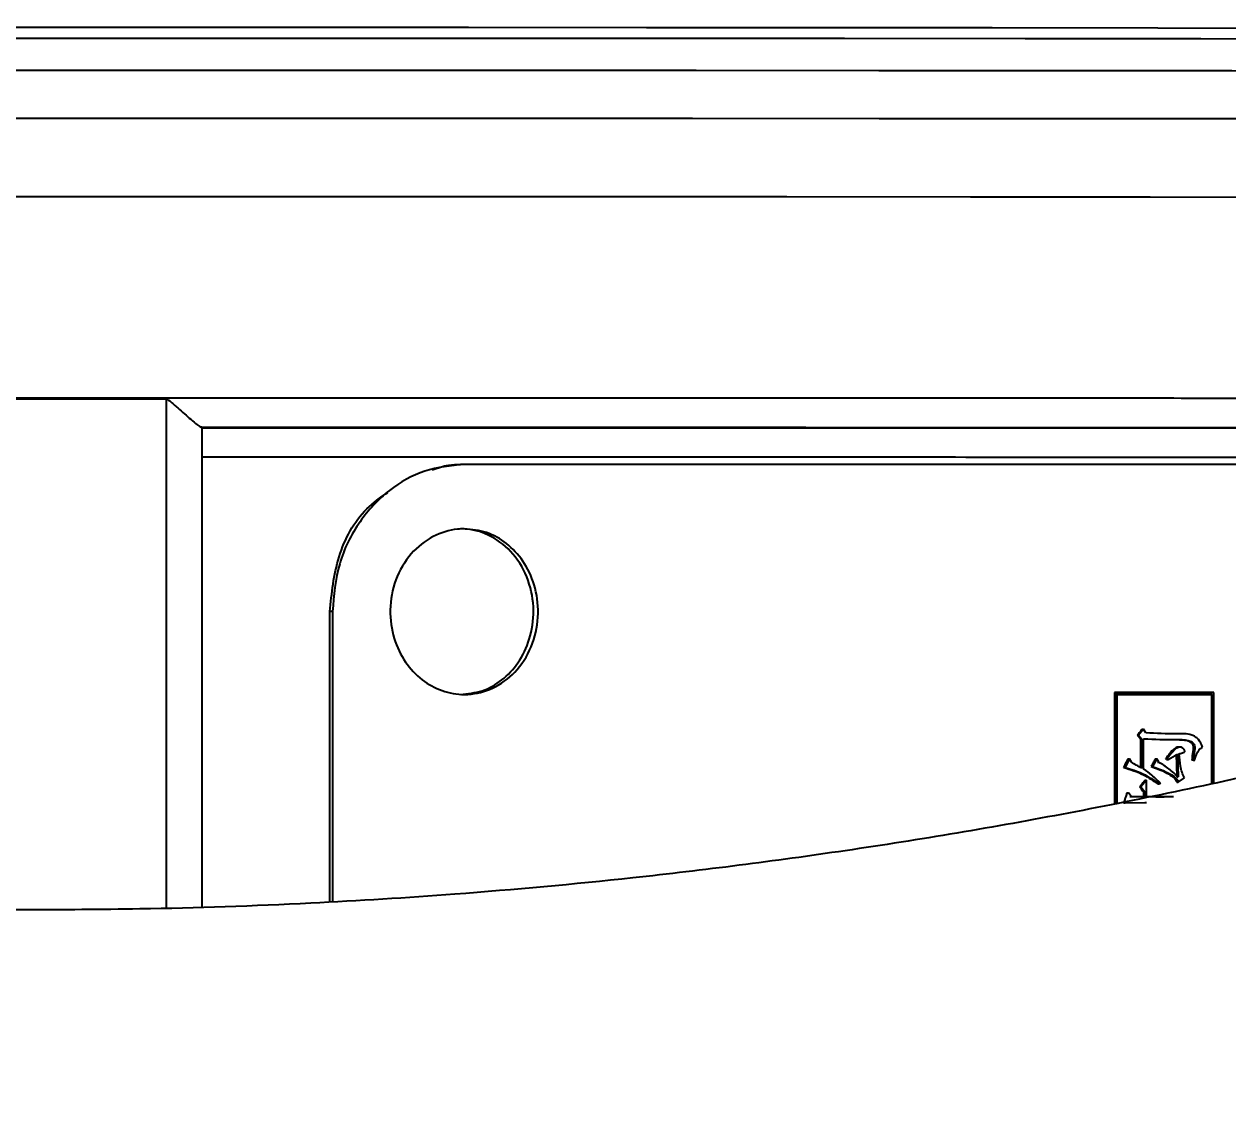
# Model space of a CAD drawing. Header units: millimetres. Extents: x 2136 to 4572, y 748 to 2471.
# Drawn here: x 3115.87 to 3148.6, y 1030.39 to 1059.82 of the extents above; entities that cross this region are included whole.
import ezdxf

# ---------------------------------------------------------------- set-up
doc = ezdxf.new("R2010")
doc.units = ezdxf.units.MM
doc.layers.add('AM_5', color=3, linetype='Continuous', lineweight=25)
doc.styles.add('SLDTEXTSTYLE1', font='txt.shx', dxfattribs={"width": 0.7, "bigfont": 'gbcbig.shx'})
doc.dimstyles.new('SLDDIMSTYLE12$0', dxfattribs={"dimtxt": 12, "dimasz": 10, "dimexe": 0, "dimexo": 0.0625, "dimgap": 0.875, "dimtad": 1, "dimdec": 1, "dimlfac": 1.8, "dimrnd": 1e-09, "dimzin": 12, "dimdsep": 46, "dimtxsty": 'SLDTEXTSTYLE1', "dimcen": 0.09, "dimdle": 8.16, "dimclrd": 3, "dimclre": 3, "dimadec": 0, "dimazin": 3, "dimtfac": 1, "dimtdec": 1, "dimtofl": 0, "dimtmove": 0, "dimatfit": 3, "dimfxl": 0, "dimfrac": 2, "dimtolj": 1, "dimlwd": 5, "dimlwe": 5, "dimarcsym": 0})

# ---------------------------------------------------------------- blocks, each defined once
blk = doc.blocks.new('*D74')
at = {"layer": 'AM_5', "color": 3, "lineweight": 5, "transparency": 16777216}
blk.add_line((3115.95, 1184.341), (2927.956, 1184.341), dxfattribs=at)
at = {"layer": 'AM_5', "color": 3, "linetype": 'Continuous', "lineweight": 5, "transparency": 16777216}
for p, q in [((2927.956, 1174.341), (2927.956, 952.729)), ((3070.204, 942.729), (2927.956, 942.729))]:
    blk.add_line(p, q, dxfattribs=at)
at = {"layer": 'AM_5', "color": 3, "transparency": 16777216}
for points in [[(2926.29, 1174.341), (2929.623, 1174.341), (2927.956, 1184.341)], [(2926.29, 952.729), (2929.623, 952.729), (2927.956, 942.729)]]:
    blk.add_solid(points, dxfattribs=at)
at = {"layer": 'Defpoints', "color": 0, "transparency": 16777216}
for p in [(3116.012, 1184.341), (2927.956, 942.729), (3070.267, 942.729)]:
    blk.add_point(p, dxfattribs=at)
at = {"layer": 'AM_5', "color": 0, "transparency": 16777216, "insert": (2921.081, 1010.011), "char_height": 12, "attachment_point": 5, "rotation": 90, "style": 'SLDTEXTSTYLE1'}
blk.add_mtext('\\A1;245', dxfattribs=at)

msp = doc.modelspace()

# ---------------------------------------------------------------- linework, layer by layer
at = {"color": 7, "linetype": 'Continuous', "lineweight": 25}
for p, q in [((3119.745, 1035.795), (3119.745, 1049.624)), ((3120.7, 1048.862), (3120.685, 1048.862)), ((3120.685, 1048.862), (3120.7, 1048.857)), ((3120.7, 1048.857), (3120.7, 1035.827)), ((3127.84, 1047.851), (3127.732, 1047.851)), ((3124.181, 1035.96), (3124.181, 1043.851)), ((3124.257, 1043.851), (3124.181, 1043.851)), ((3124.257, 1043.851), (3124.257, 1035.964)), ((3148.19, 1041.652), (3145.515, 1041.652)), ((3145.515, 1041.652), (3145.515, 1038.641)), ((3145.535, 1041.652), (3145.515, 1041.652)), ((3145.535, 1041.652), (3145.535, 1038.646)), ((3145.577, 1041.602), (3145.577, 1038.654)), ((3148.149, 1041.602), (3148.17, 1041.602)), ((3148.149, 1041.602), (3148.149, 1039.198)), ((3148.17, 1039.203), (3148.17, 1041.602)), ((3148.19, 1041.652), (3148.211, 1041.652)), ((3148.211, 1039.211), (3148.211, 1041.652)), ((3146.304, 1040.656), (3146.169, 1040.494)), ((3146.264, 1040.656), (3146.304, 1040.656)), ((3146.367, 1040.558), (3146.304, 1040.656)), ((3146.129, 1040.494), (3146.169, 1040.494)), ((3146.169, 1040.494), (3146.259, 1040.385)), ((3146.219, 1040.385), (3146.219, 1039.596)), ((3146.219, 1040.385), (3146.259, 1040.385)), ((3146.259, 1040.385), (3146.259, 1039.596)), ((3146.304, 1039.574), (3146.304, 1040.396)), ((3146.968, 1039.834), (3147.228, 1039.974)), ((3147.187, 1039.974), (3147.205, 1039.358)), ((3147.228, 1039.974), (3147.246, 1039.358)), ((3147.366, 1040.142), (3147.363, 1040.142)), ((3145.916, 1039.855), (3145.799, 1039.617)), ((3145.877, 1039.855), (3145.916, 1039.855)), ((3145.971, 1039.758), (3145.916, 1039.855)), ((3146.507, 1039.639), (3146.547, 1039.639)), ((3146.663, 1039.855), (3146.547, 1039.639)), ((3146.623, 1039.855), (3146.663, 1039.855)), ((3146.717, 1039.758), (3146.663, 1039.855)), ((3146.677, 1039.758), (3146.717, 1039.758)), ((3146.928, 1039.834), (3146.91, 1039.866)), ((3146.95, 1039.866), (3146.91, 1039.866)), ((3146.928, 1039.834), (3146.968, 1039.834)), ((3146.968, 1039.834), (3146.95, 1039.866)), ((3147.651, 1039.812), (3147.615, 1039.812)), ((3147.657, 1039.812), (3147.615, 1039.812)), ((3147.651, 1039.812), (3147.692, 1039.812)), ((3147.692, 1039.812), (3147.657, 1039.812)), ((3145.76, 1039.617), (3145.799, 1039.617)), ((3147.205, 1039.358), (3147.246, 1039.358)), ((3147.246, 1039.217), (3147.416, 1039.336)), ((3146.192, 1039.087), (3146.232, 1039.087)), ((3146.385, 1039.271), (3146.232, 1039.087)), ((3146.232, 1039.087), (3146.34, 1038.957)), ((3146.345, 1039.271), (3146.385, 1039.271)), ((3146.385, 1038.817), (3146.385, 1039.271)), ((3146.722, 1039.185), (3146.695, 1039.163)), ((3146.735, 1039.163), (3146.695, 1039.163)), ((3146.762, 1039.185), (3146.735, 1039.163)), ((3147.205, 1039.217), (3147.246, 1039.217)), ((3145.76, 1038.655), (3145.799, 1038.655)), ((3145.799, 1038.655), (3146.34, 1038.665)), ((3145.85, 1038.925), (3145.889, 1038.925)), ((3145.971, 1038.817), (3145.889, 1038.925)), ((3146.3, 1038.817), (3145.932, 1038.817)), ((3146.34, 1038.817), (3145.971, 1038.817)), ((3146.3, 1038.957), (3146.3, 1038.817)), ((3146.3, 1038.957), (3146.34, 1038.957)), ((3146.3, 1038.817), (3146.34, 1038.817)), ((3146.34, 1038.957), (3146.34, 1038.817)), ((3146.345, 1038.665), (3146.385, 1038.665)), ((3146.846, 1038.819), (3146.614, 1038.817)), ((3146.634, 1038.817), (3146.866, 1038.819)), ((3147.118, 1038.821), (3146.654, 1038.817))]:
    msp.add_line(p, q, dxfattribs=at)
at = {"color": 7, "linetype": 'Continuous', "lineweight": 25, "flags": 128}
for points in [[(3181.091, 1059.621), (3179.43, 1059.631), (3177.434, 1059.641), (3175.114, 1059.65), (3172.482, 1059.659), (3169.553, 1059.668), (3166.341, 1059.676), (3162.864, 1059.683), (3159.14, 1059.69), (3155.189, 1059.697), (3151.032, 1059.702), (3146.69, 1059.708), (3142.188, 1059.712), (3137.548, 1059.716), (3132.795, 1059.719), (3127.955, 1059.721), (3123.052, 1059.722), (3118.114, 1059.723), (3113.166, 1059.723)], [(3181.259, 1059.346), (3178.63, 1059.355), (3175.692, 1059.364), (3172.459, 1059.373), (3168.947, 1059.381), (3165.174, 1059.389), (3161.158, 1059.396), (3156.919, 1059.403), (3152.478, 1059.408), (3147.857, 1059.413), (3143.08, 1059.418), (3138.169, 1059.422), (3133.15, 1059.424), (3128.047, 1059.427), (3122.885, 1059.428), (3117.69, 1059.429), (3112.489, 1059.428)], [(3182.195, 1058.476), (3179.499, 1058.486), (3176.51, 1058.495), (3173.242, 1058.503), (3169.71, 1058.511), (3165.931, 1058.519), (3161.922, 1058.526), (3157.701, 1058.532), (3153.289, 1058.538), (3148.705, 1058.543), (3143.971, 1058.547), (3139.109, 1058.551), (3134.141, 1058.554), (3129.09, 1058.556), (3123.979, 1058.557), (3118.833, 1058.558), (3113.675, 1058.558)], [(3180.397, 1057.181), (3177.334, 1057.19), (3173.987, 1057.199), (3170.372, 1057.207), (3166.505, 1057.214), (3162.406, 1057.221), (3158.093, 1057.228), (3153.585, 1057.233), (3148.904, 1057.239), (3144.072, 1057.243), (3139.111, 1057.247), (3134.043, 1057.25), (3128.893, 1057.252), (3123.684, 1057.253), (3118.441, 1057.254), (3113.188, 1057.254)], [(3110.697, 1055.134), (3115.922, 1055.135), (3121.148, 1055.134), (3126.352, 1055.133), (3131.511, 1055.131), (3136.602, 1055.129), (3141.6, 1055.126), (3146.485, 1055.122), (3151.235, 1055.117), (3155.827, 1055.112), (3160.241, 1055.106), (3164.457, 1055.099), (3168.457, 1055.092), (3172.222, 1055.084), (3175.736, 1055.076), (3178.983, 1055.067), (3181.948, 1055.058)]]:
    msp.add_lwpolyline(points, dxfattribs=at)
at = {"color": 7, "linetype": 'Continuous', "lineweight": 25}
for points, knots in [([(3115.821, 1015.745), (3118.381, 1015.77), (3121.962, 1015.805), (3127.231, 1016.084), (3131.695, 1016.419), (3137.012, 1016.985), (3142.581, 1017.758), (3148.394, 1018.768), (3154.365, 1020.024), (3160.441, 1021.535), (3166.579, 1023.305), (3172.744, 1025.34), (3178.908, 1027.639), (3185.045, 1030.204), (3191.133, 1033.035), (3197.152, 1036.128), (3203.085, 1039.483), (3208.914, 1043.095), (3214.624, 1046.961), (3220.2, 1051.075), (3225.627, 1055.432), (3230.893, 1060.026), (3235.984, 1064.851), (3240.889, 1069.899), (3245.596, 1075.161), (3250.093, 1080.631), (3254.372, 1086.3), (3258.42, 1092.157), (3262.23, 1098.194), (3265.792, 1104.399), (3269.097, 1110.764), (3272.138, 1117.277), (3274.907, 1123.926), (3277.397, 1130.7), (3279.603, 1137.588), (3281.517, 1144.577), (3283.136, 1151.654), (3284.454, 1158.808), (3285.467, 1166.025), (3286.171, 1173.292), (3286.564, 1180.596), (3286.643, 1187.924), (3286.406, 1195.262), (3285.852, 1202.597), (3284.979, 1209.915), (3283.789, 1217.202), (3282.281, 1224.444), (3280.456, 1231.629), (3278.316, 1238.742), (3275.862, 1245.769), (3273.097, 1252.698), (3270.024, 1259.514), (3266.647, 1266.205), (3262.969, 1272.757), (3258.996, 1279.157), (3254.731, 1285.392), (3250.18, 1291.45), (3245.348, 1297.318), (3240.241, 1302.985), (3234.864, 1308.437), (3229.417, 1313.485), (3223.944, 1318.137), (3218.486, 1322.407), (3212.861, 1326.449), (3207.079, 1330.257), (3201.152, 1333.826), (3195.089, 1337.148), (3188.904, 1340.218), (3182.607, 1343.031), (3176.213, 1345.583), (3169.738, 1347.869), (3163.2, 1349.886), (3156.625, 1351.628), (3150.053, 1353.093), (3143.559, 1354.274), (3137.269, 1355.172), (3131.746, 1355.755), (3126.863, 1356.123), (3122.039, 1356.362), (3116.064, 1356.479), (3110.547, 1356.369), (3105.278, 1356.097), (3100.814, 1355.76), (3095.498, 1355.195), (3089.929, 1354.421), (3084.115, 1353.411), (3078.144, 1352.155), (3072.068, 1350.645), (3065.93, 1348.874), (3059.765, 1346.84), (3053.601, 1344.54), (3047.465, 1341.975), (3041.376, 1339.145), (3035.357, 1336.051), (3029.424, 1332.696), (3023.595, 1329.084), (3017.885, 1325.219), (3012.31, 1321.105), (3006.882, 1316.747), (3001.617, 1312.153), (2996.525, 1307.329), (2991.621, 1302.281), (2986.914, 1297.018), (2982.416, 1291.548), (2978.138, 1285.88), (2974.089, 1280.023), (2970.279, 1273.986), (2966.718, 1267.78), (2963.413, 1261.415), (2960.37, 1254.903), (2957.608, 1248.252), (2955.271, 1241.97), (2953.993, 1237.865), (2953.429, 1236.056)], [0, 0, 0, 0, 0.0102074, 0.014274, 0.021037, 0.0280561, 0.0355867, 0.0434511, 0.0515783, 0.0599113, 0.0684099, 0.0770439, 0.085791, 0.0946336, 0.1035582, 0.112554, 0.1216124, 0.1307262, 0.1398897, 0.1490979, 0.1583469, 0.1676331, 0.1769537, 0.1863062, 0.1956884, 0.2050985, 0.2145348, 0.2239961, 0.233481, 0.2429885, 0.2525178, 0.262068, 0.2716385, 0.2812287, 0.2908382, 0.3004664, 0.3101132, 0.3197782, 0.3294613, 0.3391624, 0.3488814, 0.3586183, 0.3683733, 0.3781464, 0.387938, 0.3977483, 0.4075776, 0.4174265, 0.4272956, 0.4371854, 0.4470968, 0.4570307, 0.4669882, 0.4769704, 0.486979, 0.4970156, 0.5070822, 0.5171812, 0.5273154, 0.5374882, 0.5477037, 0.5569145, 0.5661226, 0.5753266, 0.5845258, 0.5937191, 0.6029052, 0.6120821, 0.6212471, 0.6303962, 0.6395236, 0.6486197, 0.6576679, 0.6666375, 0.6754633, 0.6839789, 0.6919633, 0.6976055, 0.7035012, 0.7112199, 0.7214273, 0.7254939, 0.7322569, 0.739276, 0.7468066, 0.754671, 0.7627982, 0.7711312, 0.7796298, 0.7882638, 0.7970109, 0.8058535, 0.8147781, 0.8237739, 0.8328323, 0.8419461, 0.8511096, 0.8603178, 0.8695668, 0.878853, 0.8881736, 0.8975261, 0.9069083, 0.9163184, 0.9257547, 0.935216, 0.9447009, 0.9542084, 0.9637377, 0.9732879, 0.9828584, 0.9924486, 1, 1, 1, 1]), ([(3260.551, 1144.017), (3260.25, 1142.955), (3259.314, 1139.651), (3257.407, 1134.199), (3254.849, 1127.672), (3251.964, 1121.26), (3248.779, 1114.972), (3245.291, 1108.824), (3241.506, 1102.828), (3237.43, 1096.999), (3233.067, 1091.35), (3228.423, 1085.894), (3223.504, 1080.645), (3218.495, 1075.788), (3213.44, 1071.317), (3208.382, 1067.218), (3203.153, 1063.345), (3197.766, 1059.703), (3192.23, 1056.3), (3186.557, 1053.141), (3180.76, 1050.234), (3174.852, 1047.584), (3168.849, 1045.195), (3162.766, 1043.072), (3156.627, 1041.22), (3150.46, 1039.642), (3144.315, 1038.343), (3138.307, 1037.331), (3132.74, 1036.619), (3127.894, 1036.174), (3123.424, 1035.896), (3119.519, 1035.759), (3116.92, 1035.749), (3115.872, 1035.745)], [0, 0, 0, 0, 0.017078, 0.053144, 0.089298, 0.125545, 0.161888, 0.198335, 0.23489, 0.271563, 0.308361, 0.345297, 0.382382, 0.419634, 0.453214, 0.486783, 0.520336, 0.55387, 0.58738, 0.62086, 0.654303, 0.687696, 0.721023, 0.754256, 0.787351, 0.820228, 0.85273, 0.884498, 0.914491, 0.939551, 0.959781, 0.98378, 1, 1, 1, 1]), ([(3115.872, 1035.745), (3113.471, 1035.783), (3110.113, 1035.835), (3105.17, 1036.139), (3100.981, 1036.496), (3095.994, 1037.087), (3090.773, 1037.887), (3085.327, 1038.924), (3079.739, 1040.208), (3074.059, 1041.746), (3068.331, 1043.544), (3062.587, 1045.604), (3056.858, 1047.93), (3051.163, 1050.512), (3045.542, 1053.381), (3041.619, 1055.513), (3039.616, 1056.755), (3039.416, 1056.879)], [0, 0, 0, 0, 0.089708, 0.125509, 0.185041, 0.24684, 0.313151, 0.382408, 0.453986, 0.527384, 0.602246, 0.678309, 0.755372, 0.833285, 0.911926, 0.991202, 1, 1, 1, 1]), ([(3119.745, 1049.624), (3119.281, 1049.624), (3116.781, 1049.624), (3112.492, 1049.623), (3107.137, 1049.622), (3103.85, 1049.621), (3102.324, 1049.621)], [0, 0, 0, 0, 0.07954, 0.429127, 0.734843, 1, 1, 1, 1]), ([(3116.254, 1049.663), (3118.686, 1049.664), (3123.532, 1049.664), (3130.71, 1049.663), (3136.556, 1049.661), (3141.114, 1049.66), (3144.461, 1049.658), (3147.737, 1049.656), (3150.935, 1049.655), (3154.05, 1049.652), (3158.004, 1049.65), (3162.799, 1049.646), (3168.353, 1049.64), (3173.702, 1049.633), (3177.406, 1049.627), (3179.079, 1049.624), (3179.285, 1049.623)], [0, 0, 0, 0, 0.099314, 0.197878, 0.29569, 0.344327, 0.392776, 0.441037, 0.48911, 0.536996, 0.584693, 0.676006, 0.773113, 0.876014, 0.984707, 1, 1, 1, 1]), ([(3119.745, 1049.624), (3119.753, 1049.622), (3119.785, 1049.617), (3119.889, 1049.526), (3120.108, 1049.34), (3120.369, 1049.103), (3120.568, 1048.936), (3120.655, 1048.872), (3120.679, 1048.864), (3120.685, 1048.862)], [0, 0, 0, 0, 0.0146665, 0.0629057, 0.2528185, 0.5796375, 0.7759438, 0.9348975, 1, 1, 1, 1]), ([(3120.7, 1048.862), (3123.583, 1048.862), (3129.505, 1048.862), (3137.936, 1048.859), (3146.023, 1048.856), (3153.643, 1048.852), (3161.11, 1048.846), (3168.204, 1048.838), (3173.776, 1048.831), (3176.572, 1048.826), (3177.504, 1048.824)], [0, 0, 0, 0, 0.130518, 0.268168, 0.390099, 0.517129, 0.649259, 0.786491, 0.928825, 1, 1, 1, 1]), ([(3120.7, 1048.85), (3121.088, 1048.85), (3121.695, 1048.85), (3122.689, 1048.85), (3123.748, 1048.85), (3124.959, 1048.85), (3126.011, 1048.85), (3127.016, 1048.85), (3128.25, 1048.849), (3130.085, 1048.849), (3131.764, 1048.849), (3133.113, 1048.848), (3133.922, 1048.848), (3134.777, 1048.848), (3135.677, 1048.848), (3136.621, 1048.847), (3139.555, 1048.847), (3144.102, 1048.845), (3149.795, 1048.842), (3154.465, 1048.838), (3158.18, 1048.836), (3161.009, 1048.833), (3163.019, 1048.831), (3164.204, 1048.83), (3164.764, 1048.829), (3164.926, 1048.829), (3164.978, 1048.829), (3164.996, 1048.829), (3165.003, 1048.829), (3165.005, 1048.829), (3165.006, 1048.829), (3165.007, 1048.829), (3165.007, 1048.829), (3165.007, 1048.829), (3165.007, 1048.829), (3165.007, 1048.829), (3165.275, 1048.829), (3165.958, 1048.828), (3167.213, 1048.827), (3168.722, 1048.825), (3170.12, 1048.823), (3171.139, 1048.822), (3171.912, 1048.821), (3172.737, 1048.82), (3173.723, 1048.818), (3174.699, 1048.817), (3175.5, 1048.815), (3176.279, 1048.814), (3176.916, 1048.813), (3177.354, 1048.812), (3177.476, 1048.812)], [0, 0, 0, 0, 0.017551, 0.027477, 0.045011, 0.065616, 0.082476, 0.092885, 0.111431, 0.1388, 0.176932, 0.188699, 0.201204, 0.214447, 0.228429, 0.243149, 0.258608, 0.366138, 0.459728, 0.539372, 0.605068, 0.656812, 0.694601, 0.718435, 0.725118, 0.727151, 0.727909, 0.728155, 0.728247, 0.728284, 0.7283, 0.728307, 0.72831, 0.728311, 0.728312, 0.728312, 0.728312, 0.744024, 0.768439, 0.803217, 0.836029, 0.8561, 0.868601, 0.886365, 0.910565, 0.934954, 0.953683, 0.966991, 0.990806, 1, 1, 1, 1]), ([(3169.379, 1048.023), (3168.53, 1048.024), (3166.605, 1048.026), (3163.442, 1048.029), (3160.018, 1048.033), (3155.028, 1048.037), (3148.207, 1048.041), (3139.307, 1048.045), (3130.11, 1048.048), (3123.842, 1048.048), (3120.7, 1048.049)], [0, 0, 0, 0, 0.065248, 0.147896, 0.226473, 0.300978, 0.478059, 0.653103, 0.826109, 1, 1, 1, 1]), ([(3127.839, 1047.851), (3127.474, 1047.814), (3126.744, 1047.741), (3125.749, 1047.171), (3124.937, 1046.303), (3124.368, 1045.156), (3124.294, 1044.291), (3124.257, 1043.851)], [0, 0, 0, 0, 0.184668, 0.3699947, 0.5658507, 0.7794444, 1, 1, 1, 1]), ([(3126.966, 1047.701), (3127.114, 1047.757), (3127.362, 1047.85), (3127.625, 1047.851), (3127.731, 1047.851)], [0, 0, 0, 0, 0.598586, 1, 1, 1, 1]), ([(3175.335, 1047.851), (3174.579, 1047.851), (3172.137, 1047.851), (3167.569, 1047.851), (3162.489, 1047.851), (3157.105, 1047.851), (3152.576, 1047.851), (3146.685, 1047.851), (3141.801, 1047.851), (3135.136, 1047.851), (3130.843, 1047.851), (3127.839, 1047.851)], [0, 0, 0, 0, 0.063071, 0.203688, 0.344307, 0.414547, 0.555165, 0.625405, 0.766021, 0.83626, 1, 1, 1, 1]), ([(3124.181, 1043.851), (3124.234, 1044.352), (3124.339, 1045.355), (3124.953, 1046.52), (3125.56, 1046.952), (3125.757, 1047.092)], [0, 0, 0, 0, 0.402722, 0.806503, 1, 1, 1, 1]), ([(3127.839, 1046.101), (3128.044, 1046.08), (3128.455, 1046.039), (3129.012, 1045.717), (3129.469, 1045.229), (3129.78, 1044.569), (3129.887, 1043.788), (3129.738, 1042.975), (3129.327, 1042.263), (3128.725, 1041.778), (3128.191, 1041.616), (3127.698, 1041.59), (3127.222, 1041.672), (3126.663, 1041.982), (3126.204, 1042.474), (3125.891, 1043.132), (3125.783, 1043.913), (3125.934, 1044.726), (3126.347, 1045.438), (3126.951, 1045.921), (3127.485, 1046.089), (3127.776, 1046.099), (3127.839, 1046.101)], [0, 0, 0, 0, 0.046276, 0.092719, 0.141715, 0.19519, 0.253686, 0.315261, 0.376912, 0.43437, 0.485817, 0.500005, 0.546254, 0.592701, 0.641799, 0.695155, 0.753514, 0.815397, 0.876864, 0.934161, 0.985737, 1, 1, 1, 1]), ([(3127.731, 1041.601), (3127.932, 1041.621), (3128.336, 1041.662), (3128.885, 1041.978), (3129.336, 1042.46), (3129.649, 1043.114), (3129.761, 1043.894), (3129.618, 1044.714), (3129.21, 1045.434), (3128.61, 1045.922), (3128.079, 1046.09), (3127.792, 1046.099), (3127.731, 1046.101)], [0, 0, 0, 0, 0.0912038, 0.1828761, 0.2801993, 0.3866808, 0.5040829, 0.6292887, 0.7538352, 0.8693163, 0.9721511, 1, 1, 1, 1]), ([(3148.211, 1041.652), (3147.945, 1041.652), (3147.414, 1041.652), (3146.522, 1041.652), (3145.894, 1041.652), (3145.535, 1041.652)], [0, 0, 0, 0, 0.300086, 0.600172, 1, 1, 1, 1]), ([(3148.17, 1041.602), (3147.904, 1041.602), (3147.372, 1041.602), (3146.508, 1041.602), (3145.908, 1041.602), (3145.577, 1041.602)], [0, 0, 0, 0, 0.309667, 0.619335, 1, 1, 1, 1]), ([(3145.577, 1041.602), (3145.831, 1041.602), (3146.347, 1041.602), (3147.205, 1041.602), (3147.806, 1041.602), (3148.149, 1041.602)], [0, 0, 0, 0, 0.294871, 0.597185, 1, 1, 1, 1]), ([(3146.264, 1040.656), (3146.242, 1040.629), (3146.197, 1040.575), (3146.152, 1040.521), (3146.129, 1040.494)], [0, 0, 0, 0, 0.5000003, 1, 1, 1, 1]), ([(3146.129, 1040.494), (3146.14, 1040.481), (3146.16, 1040.457), (3146.19, 1040.421), (3146.21, 1040.397), (3146.219, 1040.385)], [0, 0, 0, 0, 0.346323, 0.673162, 1, 1, 1, 1]), ([(3146.304, 1040.396), (3146.598, 1040.382), (3147.002, 1040.362), (3147.449, 1040.383), (3147.609, 1040.321), (3147.665, 1040.266), (3147.693, 1040.211), (3147.697, 1040.145), (3147.678, 1040.013), (3147.666, 1039.901), (3147.657, 1039.812)], [0, 0, 0, 0, 0.489233, 0.672718, 0.735367, 0.76608, 0.796242, 0.828596, 0.864188, 1, 1, 1, 1]), ([(3147.906, 1040.169), (3147.874, 1040.244), (3147.827, 1040.354), (3147.712, 1040.455), (3147.516, 1040.54), (3147.057, 1040.519), (3146.643, 1040.543), (3146.367, 1040.558)], [0, 0, 0, 0, 0.132026, 0.196101, 0.258534, 0.505562, 1, 1, 1, 1]), ([(3147.28, 1040.367), (3147.295, 1040.366), (3147.368, 1040.362), (3147.467, 1040.364), (3147.565, 1040.32), (3147.616, 1040.277), (3147.646, 1040.224), (3147.658, 1040.149), (3147.634, 1040.012), (3147.623, 1039.893), (3147.615, 1039.812)], [0, 0, 0, 0, 0.059261, 0.277391, 0.368105, 0.4594, 0.520103, 0.580915, 0.717891, 1, 1, 1, 1]), ([(3147.272, 1040.165), (3147.269, 1040.166), (3147.251, 1040.174), (3147.208, 1040.164), (3147.111, 1040.117), (3147.016, 1040), (3146.94, 1039.905), (3146.91, 1039.866)], [0, 0, 0, 0, 0.016217, 0.1216, 0.261121, 0.702097, 1, 1, 1, 1]), ([(3147.264, 1039.985), (3147.295, 1039.993), (3147.343, 1040.006), (3147.396, 1040.023), (3147.415, 1040.038), (3147.419, 1040.045), (3147.422, 1040.05), (3147.423, 1040.056), (3147.423, 1040.065), (3147.418, 1040.081), (3147.405, 1040.102), (3147.382, 1040.13), (3147.347, 1040.157), (3147.299, 1040.173), (3147.249, 1040.164), (3147.203, 1040.144), (3147.149, 1040.099), (3147.062, 1040.009), (3146.995, 1039.924), (3146.95, 1039.866)], [0, 0, 0, 0, 0.12083, 0.185578, 0.200463, 0.207293, 0.213836, 0.220353, 0.227161, 0.24221, 0.277123, 0.31159, 0.371541, 0.433275, 0.493638, 0.554959, 0.617623, 0.744187, 1, 1, 1, 1]), ([(3147.416, 1039.336), (3147.39, 1039.385), (3147.339, 1039.482), (3147.299, 1039.705), (3147.278, 1039.873), (3147.264, 1039.985)], [0, 0, 0, 0, 0.246103, 0.496572, 1, 1, 1, 1]), ([(3147.692, 1039.812), (3147.713, 1039.884), (3147.745, 1039.991), (3147.813, 1040.097), (3147.862, 1040.147), (3147.892, 1040.162), (3147.906, 1040.169)], [0, 0, 0, 0, 0.509381, 0.758484, 0.880594, 1, 1, 1, 1]), ([(3145.877, 1039.855), (3145.863, 1039.826), (3145.836, 1039.771), (3145.797, 1039.692), (3145.773, 1039.642), (3145.76, 1039.617)], [0, 0, 0, 0, 0.374291, 0.687145, 1, 1, 1, 1]), ([(3146.259, 1039.596), (3146.207, 1039.623), (3146.11, 1039.675), (3146.015, 1039.732), (3145.971, 1039.758)], [0, 0, 0, 0, 0.532976, 1, 1, 1, 1]), ([(3146.623, 1039.855), (3146.608, 1039.826), (3146.58, 1039.776), (3146.542, 1039.704), (3146.518, 1039.661), (3146.507, 1039.639)], [0, 0, 0, 0, 0.402508, 0.701255, 1, 1, 1, 1]), ([(3146.507, 1039.639), (3146.636, 1039.594), (3146.833, 1039.525), (3147.044, 1039.406), (3147.16, 1039.319), (3147.19, 1039.251), (3147.205, 1039.217)], [0, 0, 0, 0, 0.493279, 0.7531, 0.87522, 1, 1, 1, 1]), ([(3146.547, 1039.639), (3146.675, 1039.593), (3146.9, 1039.512), (3147.14, 1039.382), (3147.235, 1039.265), (3147.244, 1039.227), (3147.246, 1039.217)], [0, 0, 0, 0, 0.4941647, 0.8691614, 0.966217, 1, 1, 1, 1]), ([(3147.246, 1039.358), (3147.163, 1039.434), (3146.998, 1039.584), (3146.81, 1039.7), (3146.717, 1039.758)], [0, 0, 0, 0, 0.502347, 1, 1, 1, 1]), ([(3145.76, 1039.617), (3145.946, 1039.56), (3146.278, 1039.458), (3146.567, 1039.253), (3146.695, 1039.163)], [0, 0, 0, 0, 0.55646, 1, 1, 1, 1]), ([(3145.799, 1039.617), (3145.965, 1039.567), (3146.298, 1039.467), (3146.589, 1039.265), (3146.735, 1039.163)], [0, 0, 0, 0, 0.496751, 1, 1, 1, 1]), ([(3146.762, 1039.185), (3146.685, 1039.263), (3146.543, 1039.407), (3146.379, 1039.522), (3146.304, 1039.574)], [0, 0, 0, 0, 0.541449, 1, 1, 1, 1]), ([(3146.345, 1039.271), (3146.324, 1039.246), (3146.289, 1039.203), (3146.238, 1039.142), (3146.208, 1039.105), (3146.192, 1039.087)], [0, 0, 0, 0, 0.407433, 0.703717, 1, 1, 1, 1]), ([(3146.192, 1039.087), (3146.203, 1039.075), (3146.224, 1039.05), (3146.26, 1039.007), (3146.285, 1038.976), (3146.3, 1038.957)], [0, 0, 0, 0, 0.288603, 0.577204, 1, 1, 1, 1]), ([(3145.85, 1038.925), (3145.84, 1038.893), (3145.82, 1038.832), (3145.79, 1038.742), (3145.77, 1038.684), (3145.76, 1038.655)], [0, 0, 0, 0, 0.35122, 0.67561, 1, 1, 1, 1]), ([(3146.654, 1038.817), (3146.604, 1038.817), (3146.514, 1038.817), (3146.424, 1038.817), (3146.385, 1038.817)], [0, 0, 0, 0, 0.56, 1, 1, 1, 1]), ([(3146.634, 1038.817), (3146.597, 1038.817), (3146.524, 1038.817), (3146.43, 1038.817), (3146.385, 1038.817)], [0, 0, 0, 0, 0.510364, 1, 1, 1, 1]), ([(3147.118, 1038.821), (3147.064, 1038.821), (3146.975, 1038.82), (3146.876, 1038.819), (3146.826, 1038.818), (3146.784, 1038.818), (3146.722, 1038.817), (3146.664, 1038.817), (3146.634, 1038.817)], [0, 0, 0, 0, 0.346989, 0.56406, 0.627993, 0.665176, 0.826013, 1, 1, 1, 1])]:
    msp.add_open_spline(points, degree=3, knots=knots, dxfattribs=at)
msp.add_open_spline([(3102.324, 1049.661), (3104.631, 1049.662), (3109.247, 1049.663), (3113.918, 1049.663), (3116.254, 1049.663)], degree=3, dxfattribs=at)

# ---------------------------------------------------------------- dimensions: what is measured, and where the dimension line sits
at = {"layer": 'AM_5'}
dim = msp.add_linear_dim(base=(2927.956, 942.729), p1=(3116.012, 1184.341), p2=(3070.267, 942.729), angle=90, text='245', dimstyle='SLDDIMSTYLE12$0', override={"dimlfac": 1}, dxfattribs=at)
dim.commit()
dim.dimension.update_dxf_attribs({"geometry": '*D74', "text_midpoint": (2927.956, 1010.011), "dimtype": 160})

doc.saveas('drawing.dxf')
